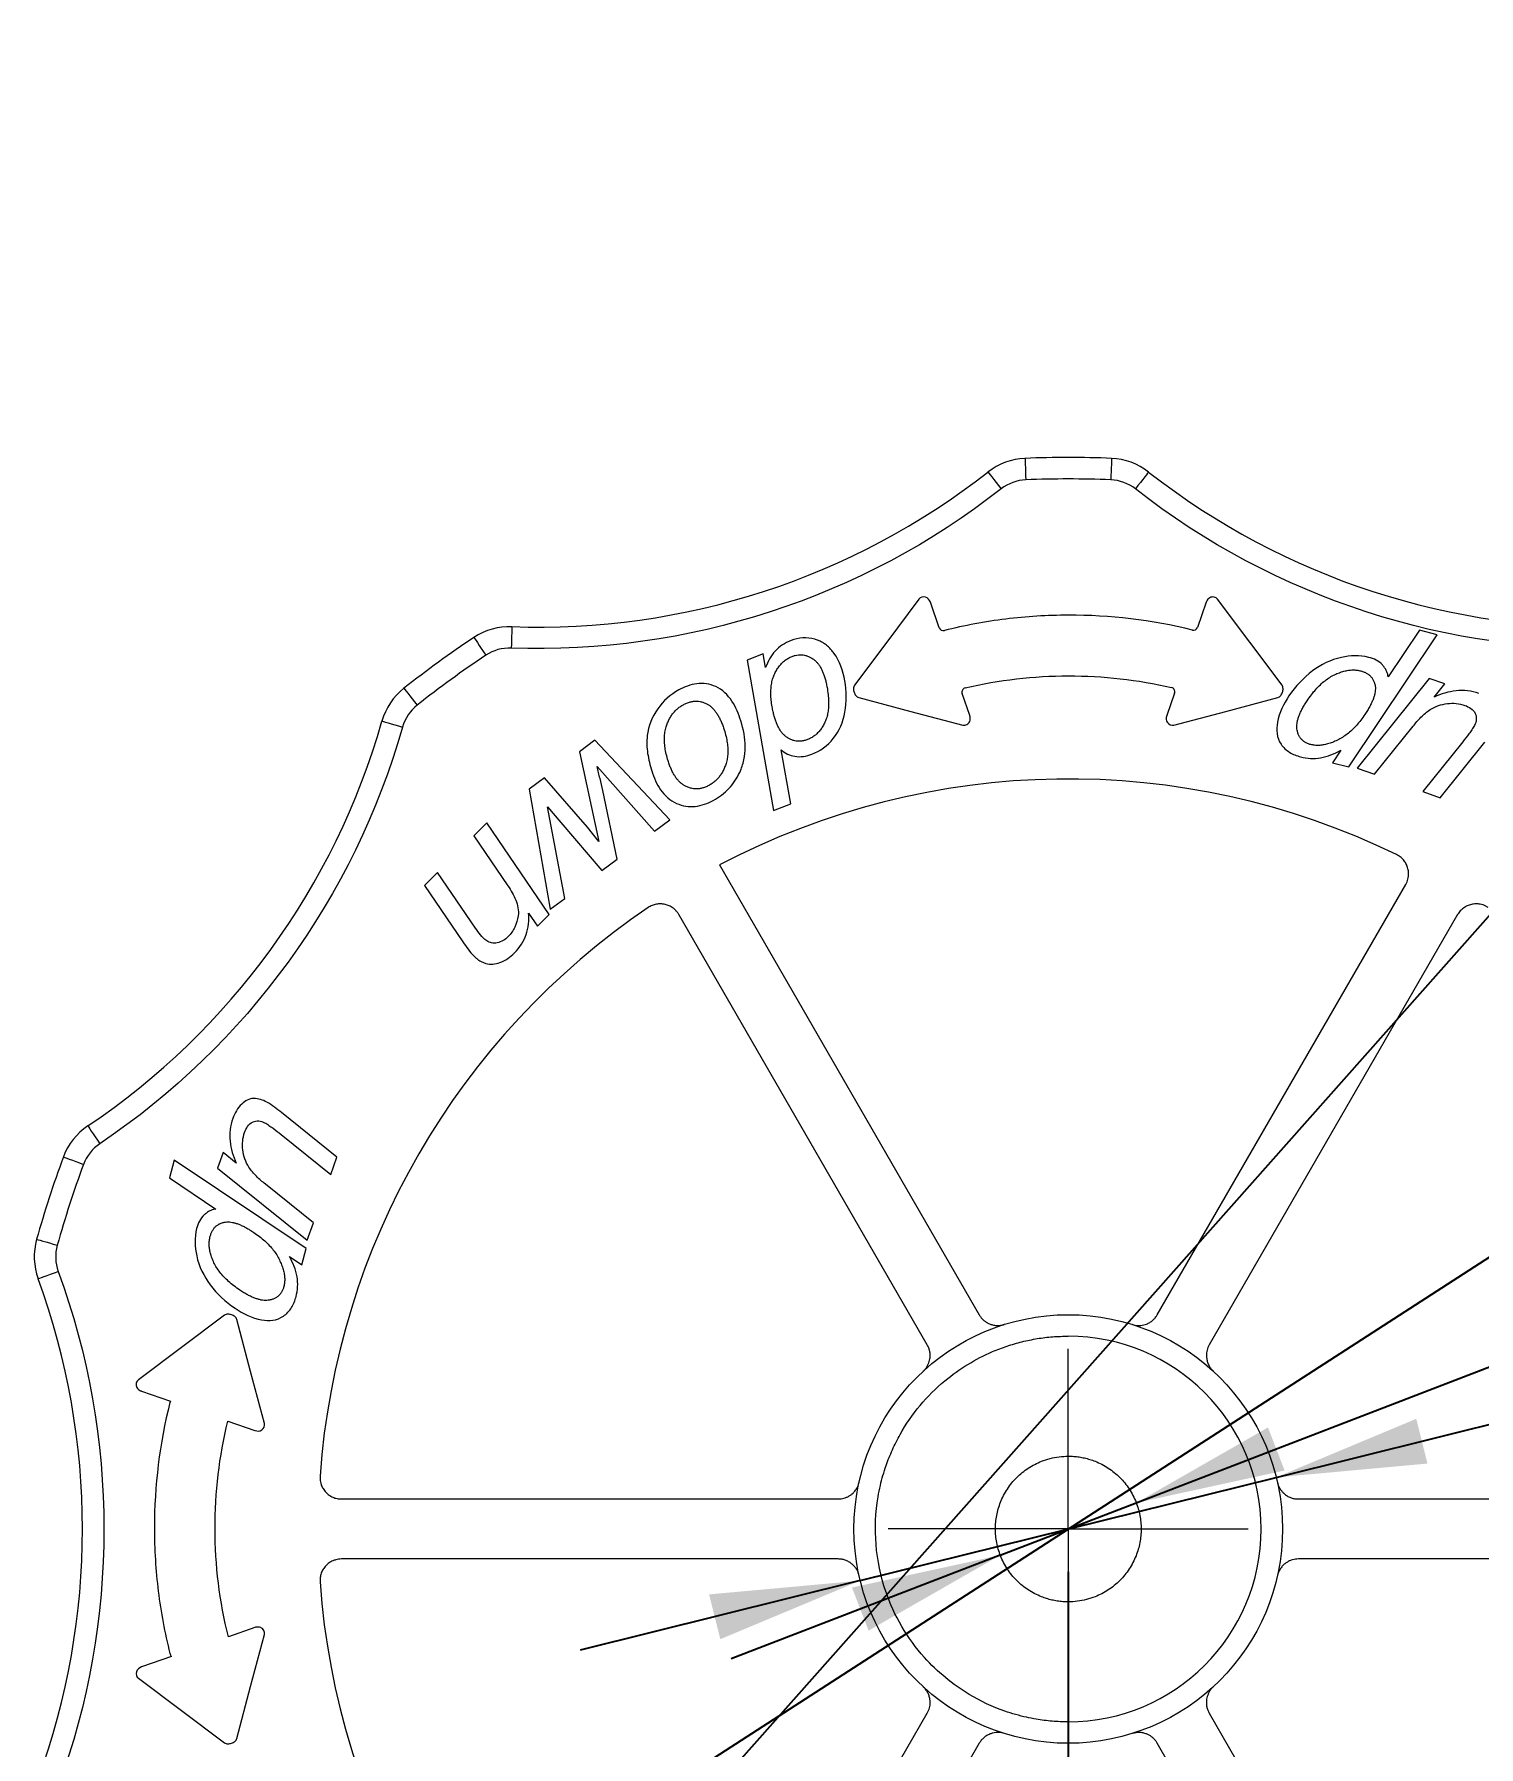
# Model space of a CAD drawing. Header units: millimetres. Extents: x 2 to 295, y 1 to 209.
# Drawn here: x 67.09 to 100.8, y 117.62 to 157.58 of the extents above; entities that cross this region are included whole.
import ezdxf

# ---------------------------------------------------------------- set-up
doc = ezdxf.new("R2010")
doc.units = ezdxf.units.MM
doc.linetypes.add('CENTER', pattern=[10.16, 6.35, -1.27, 1.27, -1.27])
doc.layers.add('DIM', color=5, linetype='Continuous')
doc.layers.add('中心线', color=1, linetype='CENTER', lineweight=15)
doc.styles.add('SLDTEXTSTYLE0', font='SIMSUN.TTC', dxfattribs={"width": 0.67})
doc.styles.add('SLDTEXTSTYLE14', font='SIMSUN.TTC')
doc.dimstyles.new('SLDDIMSTYLE0', dxfattribs={"dimtxt": 3.5, "dimasz": 3.5, "dimexe": 0, "dimexo": 0.0625, "dimgap": 0.875, "dimtad": 2, "dimrnd": 1e-09, "dimzin": 12, "dimdsep": 46, "dimtxsty": 'SLDTEXTSTYLE0', "dimsah": 1, "dimcen": 0.09, "dimadec": 0, "dimazin": 3, "dimtfac": 1, "dimtmove": 0, "dimatfit": 0, "dimfxl": 0, "dimfrac": 2, "dimtolj": 1, "dimtzin": 12, "dimarcsym": 0})
doc.dimstyles.new('SLDDIMSTYLE2', dxfattribs={"dimtxt": 3.5, "dimasz": 3.5, "dimexe": 0, "dimexo": 0.0625, "dimgap": 0.875, "dimtad": 2, "dimrnd": 1e-09, "dimzin": 12, "dimdsep": 46, "dimtxsty": 'SLDTEXTSTYLE0', "dimsah": 1, "dimcen": 0.09, "dimadec": 0, "dimazin": 3, "dimtfac": 1, "dimtofl": 0, "dimtmove": 0, "dimatfit": 3, "dimfxl": 0, "dimfrac": 2, "dimtolj": 1, "dimtzin": 12, "dimarcsym": 0})
doc.dimstyles.new('SLDDIMSTYLE3', dxfattribs={"dimtxt": 3.5, "dimasz": 3.5, "dimexe": 0, "dimexo": 0.0625, "dimgap": 0.875, "dimtad": 0, "dimtih": 1, "dimtoh": 1, "dimrnd": 1e-09, "dimzin": 12, "dimdsep": 46, "dimtxsty": 'SLDTEXTSTYLE0', "dimsah": 1, "dimcen": 0, "dimadec": 0, "dimazin": 3, "dimtfac": 1, "dimtmove": 0, "dimatfit": 3, "dimfxl": 0, "dimfrac": 2, "dimtolj": 1, "dimtzin": 12, "dimarcsym": 0})

# ---------------------------------------------------------------- blocks, each defined once
blk = doc.blocks.new('_D')
at = {"layer": 'DIM'}
for p, q in [((92.805, 123.31), (129.699, 137.513)), ((89.632, 122.089), (92.805, 123.31)), ((89.632, 122.089), (83.35, 119.671))]:
    blk.add_line(p, q, dxfattribs=at)
for points in [[(92.805, 123.31), (96.265, 124.065), (95.878, 125.07)], [(89.632, 122.089), (86.172, 121.334), (86.559, 120.329)]]:
    blk.add_solid(points, dxfattribs=at)
at = {"layer": 'DIM', "insert": (125.695, 140.336), "char_height": 3.5, "attachment_point": 1, "rotation": 21.0552, "style": 'SLDTEXTSTYLE14'}
blk.add_mtext('M4', dxfattribs=at)
blk = doc.blocks.new('_D_1')
at = {"layer": 'DIM'}
for p, q in [((105.918, 132.196), (124.641, 144.291)), ((76.519, 113.204), (105.918, 132.196)), ((76.519, 113.204), (70.865, 109.551))]:
    blk.add_line(p, q, dxfattribs=at)
for points in [[(105.918, 132.196), (109.15, 133.643), (108.565, 134.547)], [(76.519, 113.204), (73.287, 111.757), (73.871, 110.852)]]:
    blk.add_solid(points, dxfattribs=at)
at = {"layer": 'DIM', "char_height": 3.5, "attachment_point": 1, "rotation": 32.8634, "style": 'SLDTEXTSTYLE14'}
for s, insert in [('35', (120.144, 146.235)), ('%%c', (116.893, 144.135))]:
    blk.add_mtext(s, dxfattribs=dict(at, insert=insert))
blk = doc.blocks.new('_D_2')
at = {"layer": 'DIM'}
for p, q in [((106.2, 142.829), (115.174, 152.944)), ((107.061, 142.065), (105.452, 143.492)), ((73.018, 105.426), (106.2, 142.829)), ((73.879, 104.662), (72.27, 106.09)), ((73.018, 105.426), (68.551, 100.391))]:
    blk.add_line(p, q, dxfattribs=at)
for points in [[(106.2, 142.829), (108.926, 145.089), (108.12, 145.804)], [(73.018, 105.426), (70.292, 103.165), (71.098, 102.451)]]:
    blk.add_solid(points, dxfattribs=at)
at = {"layer": 'DIM', "char_height": 3.5, "attachment_point": 1, "rotation": 48.4215, "style": 'SLDTEXTSTYLE14'}
for s, insert in [('50', (110.321, 153.611)), ('%%c', (107.753, 150.716))]:
    blk.add_mtext(s, dxfattribs=dict(at, insert=insert))
blk = doc.blocks.new('_D_4')
at = {"layer": 'DIM'}
for p, q in [((91.218, 121.7), (91.218, 91.202)), ((131.218, 102.2), (131.218, 91.202)), ((131.218, 92.202), (91.218, 92.202))]:
    blk.add_line(p, q, dxfattribs=at)
for points in [[(91.218, 92.202), (94.718, 91.664), (94.718, 92.741)], [(131.218, 92.202), (127.718, 92.741), (127.718, 91.664)]]:
    blk.add_solid(points, dxfattribs=at)
at = {"layer": 'DIM', "insert": (111.626, 96.275), "char_height": 3.5, "attachment_point": 1, "style": 'SLDTEXTSTYLE14'}
blk.add_mtext('40', dxfattribs=at)
blk = doc.blocks.new('_D_5')
at = {"layer": 'DIM'}
for p, q in [((96.071, 123.905), (124.464, 130.956)), ((124.464, 130.956), (132.643, 130.956)), ((86.366, 121.495), (96.071, 123.905)), ((86.366, 121.495), (79.833, 119.872))]:
    blk.add_line(p, q, dxfattribs=at)
for points in [[(96.071, 123.905), (99.598, 124.226), (99.338, 125.271)], [(86.366, 121.495), (82.839, 121.174), (83.099, 120.128)]]:
    blk.add_solid(points, dxfattribs=at)
at = {"layer": 'DIM', "char_height": 3.5, "attachment_point": 1, "style": 'SLDTEXTSTYLE14'}
for s, insert in [('%%c', (126.051, 135.029)), ('10', (129.921, 135.029))]:
    blk.add_mtext(s, dxfattribs=dict(at, insert=insert))
blk = doc.blocks.new('SW_CENTERMARKSYMBOL_1')
at = {"layer": '中心线', "color": 0}
for p, q in [((0, 2.5), (0, 4.2)), ((0, 0), (0, 2.5)), ((-2.5, 0), (-4.2, 0)), ((0, 0), (-2.5, 0)), ((0, 0), (0, -2.5)), ((0, 0), (2.5, 0)), ((2.5, 0), (4.2, 0)), ((0, -2.5), (0, -4.2))]:
    blk.add_line(p, q, dxfattribs=at)

msp = doc.modelspace()

# ---------------------------------------------------------------- linework, layer by layer
at = {"color": 7, "linetype": 'Continuous', "lineweight": 15}
for p, q in [((87.735, 144.394), (86.983, 143.391)), ((88.208, 143.726), (88.001, 144.323)), ((94.436, 144.323), (94.232, 143.737)), ((95.454, 143.391), (94.702, 144.394)), ((97.761, 140.479), (99.825, 143.561)), ((99.41, 143.671), (98.683, 142.586)), ((99.825, 143.561), (99.41, 143.671)), ((84.099, 143.118), (83.727, 142.975)), ((84.156, 142.797), (84.099, 143.118)), ((86.983, 143.391), (86.231, 142.388)), ((96.205, 142.388), (95.454, 143.391)), ((83.727, 142.975), (84.344, 139.463)), ((99.638, 142.547), (97.961, 140.455)), ((100, 142.418), (99.638, 142.547)), ((99.753, 142.11), (100, 142.418)), ((86.332, 142.097), (87.544, 141.777)), ((88.921, 141.677), (88.741, 142.193)), ((93.699, 142.203), (93.516, 141.677)), ((94.893, 141.777), (96.104, 142.097)), ((87.544, 141.777), (88.756, 141.456)), ((93.681, 141.456), (94.893, 141.777)), ((80.172, 141.104), (79.813, 140.835)), ((81.919, 139.244), (80.172, 141.104)), ((98.365, 140.31), (99.264, 141.431)), ((100.421, 141.067), (99.491, 139.907)), ((99.896, 139.762), (100.935, 141.058)), ((79.813, 140.835), (80.268, 138.739)), ((84.743, 139.616), (84.522, 140.876)), ((97.576, 140.869), (97.382, 140.579)), ((80.229, 140.487), (81.564, 138.979)), ((97.382, 140.579), (97.761, 140.479)), ((97.961, 140.455), (98.365, 140.31)), ((79.001, 140.227), (78.644, 139.959)), ((78.644, 139.959), (79.134, 137.159)), ((79.998, 139.076), (79.001, 140.227)), ((80.692, 138.325), (80.356, 139.929)), ((99.491, 139.907), (99.896, 139.762)), ((79.469, 137.41), (79.065, 139.55)), ((79.065, 139.55), (79.382, 139.182)), ((84.344, 139.463), (84.743, 139.616)), ((77.652, 139.175), (77.35, 138.87)), ((79.106, 137.04), (77.652, 139.175)), ((79.382, 139.182), (80.338, 138.061)), ((80.268, 138.739), (79.998, 139.076)), ((81.564, 138.979), (81.919, 139.244)), ((77.35, 138.87), (78.144, 137.704)), ((80.338, 138.061), (80.692, 138.325)), ((76.504, 138.017), (76.202, 137.711)), ((77.389, 136.718), (76.504, 138.017)), ((83.082, 138.193), (89.141, 127.698)), ((76.202, 137.711), (77.096, 136.399)), ((93.296, 127.698), (99.091, 137.735)), ((78.627, 137.069), (78.834, 136.765)), ((79.134, 137.159), (79.469, 137.41)), ((78.834, 136.765), (79.106, 137.04)), ((87.928, 126.998), (82.133, 137.035)), ((100.303, 137.035), (94.508, 126.998)), ((74.156, 131.377), (72.86, 132.416)), ((72.851, 131.903), (74.011, 130.972)), ((71.5, 131.481), (71.371, 131.119)), ((71.808, 131.235), (71.5, 131.481)), ((70.357, 131.306), (70.247, 130.891)), ((73.439, 129.242), (70.357, 131.306)), ((71.371, 131.119), (73.463, 129.442)), ((74.011, 130.972), (74.156, 131.377)), ((70.247, 130.891), (71.332, 130.164)), ((73.608, 129.846), (72.487, 130.745)), ((73.463, 129.442), (73.608, 129.846)), ((73.339, 128.864), (73.439, 129.242)), ((73.049, 129.058), (73.339, 128.864)), ((71.53, 127.687), (70.527, 126.935)), ((72.141, 126.374), (71.821, 127.586)), ((70.527, 126.935), (69.524, 126.183)), ((72.462, 125.162), (72.141, 126.374)), ((69.595, 125.918), (70.27, 125.683)), ((71.611, 125.216), (72.241, 124.997)), ((74.261, 123.4), (85.851, 123.4)), ((96.586, 123.4), (108.176, 123.4)), ((85.851, 122), (74.261, 122)), ((108.176, 122), (96.586, 122)), ((72.241, 120.402), (71.622, 120.187)), ((72.141, 119.025), (72.462, 120.237)), ((70.293, 119.724), (69.595, 119.482)), ((69.524, 119.216), (70.527, 118.464)), ((71.821, 117.814), (72.141, 119.025)), ((70.527, 118.464), (71.53, 117.713)), ((82.133, 108.364), (87.928, 118.401)), ((94.508, 118.401), (100.303, 108.364)), ((89.141, 117.701), (83.346, 107.664)), ((99.091, 107.664), (93.296, 117.701))]:
    msp.add_line(p, q, dxfattribs=at)
at = {"color": 7, "linetype": 'Continuous', "lineweight": 15, "flags": 128}
for points in [[(90.208, 147.679), (90.209, 147.67), (90.21, 147.641), (90.212, 147.595), (90.214, 147.533), (90.217, 147.457), (90.221, 147.371), (90.224, 147.277), (90.228, 147.18)], [(92.229, 147.679), (92.228, 147.67), (92.227, 147.641), (92.225, 147.595), (92.223, 147.533), (92.22, 147.457), (92.216, 147.371), (92.212, 147.277), (92.208, 147.18)], [(89.344, 147.361), (89.35, 147.354), (89.367, 147.331), (89.396, 147.295), (89.434, 147.246), (89.481, 147.186), (89.534, 147.118), (89.592, 147.044), (89.652, 146.968)], [(93.093, 147.361), (93.087, 147.354), (93.07, 147.331), (93.041, 147.295), (93.003, 147.246), (92.956, 147.186), (92.903, 147.118), (92.845, 147.044), (92.785, 146.968)], [(77.353, 143.502), (77.358, 143.494), (77.374, 143.471), (77.4, 143.432), (77.434, 143.38), (77.476, 143.317), (77.524, 143.246), (77.576, 143.167), (77.63, 143.086)], [(78.239, 143.753), (78.239, 143.744), (78.238, 143.715), (78.236, 143.669), (78.234, 143.607), (78.231, 143.531), (78.228, 143.445), (78.225, 143.351), (78.221, 143.254)], [(75.719, 142.315), (75.724, 142.307), (75.742, 142.285), (75.771, 142.249), (75.809, 142.2), (75.856, 142.14), (75.91, 142.073), (75.968, 141.999), (76.029, 141.923)], [(75.206, 141.549), (75.215, 141.547), (75.243, 141.539), (75.287, 141.526), (75.347, 141.509), (75.42, 141.488), (75.503, 141.465), (75.593, 141.439), (75.687, 141.412)], [(68.343, 132.104), (68.349, 132.096), (68.364, 132.072), (68.39, 132.034), (68.425, 131.982), (68.467, 131.919), (68.515, 131.847), (68.568, 131.77), (68.622, 131.689)], [(67.774, 131.38), (67.783, 131.376), (67.809, 131.366), (67.853, 131.35), (67.911, 131.329), (67.982, 131.302), (68.063, 131.272), (68.151, 131.24), (68.242, 131.206)], [(67.149, 129.458), (67.158, 129.456), (67.186, 129.448), (67.23, 129.435), (67.29, 129.419), (67.363, 129.398), (67.446, 129.375), (67.537, 129.349), (67.631, 129.323)], [(67.185, 128.537), (67.194, 128.541), (67.22, 128.551), (67.264, 128.566), (67.322, 128.588), (67.393, 128.614), (67.474, 128.643), (67.563, 128.676), (67.654, 128.709)]]:
    msp.add_lwpolyline(points, dxfattribs=at)
at = {"color": 7, "linetype": 'Continuous', "lineweight": 15}
msp.add_circle((91.218, 122.7), 5, dxfattribs=at)
for centre, radius, start, end in [((90.269, 146.181), 1.5, 92.3157, 128.0842), ((91.218, 122.7), 25, 87.6843, 92.3157), ((92.168, 146.181), 1.5, 51.9158, 87.6843), ((78.858, 160.742), 17, 267.9158, 308.0842), ((103.579, 160.742), 17, 231.9158, 272.0842), ((91.218, 122.7), 25, 123.6843, 128.3157), ((78.185, 142.254), 1.5, 87.9158, 123.6843), ((88.303, 143.759), 0.1, 199.1713, 284.2703), ((94.138, 143.77), 0.1, 255.9634, 340.8287), ((76.649, 141.138), 1.5, 128.3157, 164.0842), ((88.836, 142.225), 0.1, 103.4685, 199.1712), ((93.604, 142.236), 0.1, 340.8289, 76.7862), ((58.858, 146.211), 17, 303.9158, 344.0842), ((91.218, 122.7), 17.5, 64.0478, 117.7076), ((91.218, 122.7), 17.5, 124.0478, 175.9522), ((69.18, 130.859), 1.5, 123.9158, 159.6843), ((91.218, 122.7), 25, 159.6843, 164.3157), ((68.593, 129.053), 1.5, 164.3157, 200.0842), ((51.218, 122.7), 17, 339.9158, 20.0842), ((91.218, 122.7), 17.5, 184.0478, 235.9522)]:
    msp.add_arc(centre, radius, start, end, dxfattribs=at)
for points in [[(90.228, 147.18), (90.019, 147.171), (89.817, 147.097), (89.652, 146.968)], [(92.208, 147.18), (91.548, 147.206), (90.889, 147.206), (90.228, 147.18)], [(92.785, 146.968), (92.62, 147.097), (92.418, 147.171), (92.208, 147.18)], [(89.652, 146.968), (86.4, 144.419), (82.35, 143.103), (78.221, 143.254)], [(104.215, 143.254), (100.086, 143.103), (96.037, 144.419), (92.785, 146.968)], [(77.63, 143.086), (77.08, 142.72), (76.547, 142.333), (76.029, 141.923)], [(78.221, 143.254), (78.012, 143.261), (77.805, 143.203), (77.63, 143.086)], [(86.003, 142.492), (85.963, 142.721), (85.889, 142.947), (85.752, 143.135)], [(98.227, 143.037), (98.02, 143.092), (97.8, 143.08), (97.59, 143.035)], [(96.917, 142.72), (96.702, 142.559), (96.517, 142.362), (96.368, 142.139)], [(97.59, 143.035), (97.346, 142.982), (97.117, 142.87), (96.917, 142.72)], [(98.548, 142.859), (98.463, 142.951), (98.348, 143.006), (98.227, 143.037)], [(82.13, 142.277), (81.934, 142.171), (81.768, 142.017), (81.64, 141.835)], [(86.008, 141.757), (86.052, 142), (86.046, 142.25), (86.003, 142.492)], [(76.029, 141.923), (75.864, 141.792), (75.744, 141.614), (75.687, 141.412)], [(96.368, 142.139), (96.242, 141.951), (96.141, 141.744), (96.099, 141.521)], [(99.66, 141.817), (99.781, 141.895), (99.92, 141.942), (100.063, 141.958)], [(100.063, 141.958), (100.2, 141.974), (100.34, 141.964), (100.469, 141.917)], [(81.64, 141.835), (81.509, 141.65), (81.425, 141.434), (81.396, 141.21)], [(85.736, 141.144), (85.879, 141.32), (85.967, 141.535), (86.008, 141.757)], [(75.687, 141.412), (74.554, 137.439), (72.051, 133.994), (68.622, 131.689)], [(85.237, 140.777), (85.432, 140.852), (85.604, 140.981), (85.736, 141.144)], [(84.522, 140.876), (84.612, 140.8), (84.722, 140.75), (84.838, 140.729)], [(84.838, 140.729), (84.972, 140.705), (85.11, 140.728), (85.237, 140.777)], [(96.638, 140.717), (96.79, 140.677), (96.949, 140.666), (97.104, 140.694)], [(97.104, 140.694), (97.27, 140.724), (97.428, 140.787), (97.576, 140.869)], [(78.149, 136.522), (78.079, 136.451), (77.993, 136.395), (77.894, 136.376)], [(77.629, 135.893), (77.736, 135.859), (77.851, 135.877), (77.955, 135.916)], [(77.955, 135.916), (78.085, 135.964), (78.201, 136.045), (78.299, 136.144)], [(72.521, 132.659), (72.425, 132.709), (72.321, 132.747), (72.212, 132.745)], [(71.937, 132.615), (71.838, 132.524), (71.77, 132.403), (71.725, 132.276)], [(71.96, 131.544), (71.945, 131.681), (71.954, 131.821), (72.001, 131.951)], [(68.622, 131.689), (68.448, 131.572), (68.315, 131.403), (68.242, 131.206)], [(72.101, 131.141), (72.023, 131.262), (71.976, 131.401), (71.96, 131.544)], [(68.242, 131.206), (68.013, 130.586), (67.809, 129.96), (67.631, 129.323)], [(71.059, 130.029), (70.967, 129.944), (70.912, 129.829), (70.881, 129.709)], [(70.881, 129.709), (70.826, 129.501), (70.838, 129.282), (70.883, 129.072)], [(67.631, 129.323), (67.574, 129.121), (67.582, 128.906), (67.654, 128.709)], [(70.883, 129.072), (70.936, 128.827), (71.049, 128.599), (71.198, 128.398)], [(67.654, 128.709), (69.073, 124.829), (69.073, 120.571), (67.654, 116.69)], [(73.224, 128.585), (73.194, 128.751), (73.131, 128.91), (73.049, 129.058)], [(71.198, 128.398), (71.359, 128.184), (71.556, 127.998), (71.779, 127.849)], [(73.201, 128.119), (73.241, 128.271), (73.252, 128.43), (73.224, 128.585)], [(71.779, 127.849), (71.967, 127.723), (72.174, 127.622), (72.397, 127.581)]]:
    msp.add_open_spline(points, degree=3, dxfattribs=at)
for points, knots in [([(88.001, 144.323), (87.982, 144.377), (87.942, 144.425), (87.833, 144.458), (87.769, 144.439), (87.735, 144.394)], [0, 0, 0, 0, 0.5, 0.5, 1, 1, 1, 1]), ([(94.702, 144.394), (94.693, 144.406), (94.68, 144.417), (94.667, 144.425), (94.652, 144.434), (94.636, 144.44), (94.619, 144.443), (94.602, 144.447), (94.585, 144.448), (94.568, 144.445), (94.551, 144.443), (94.535, 144.437), (94.52, 144.429), (94.504, 144.419), (94.489, 144.407), (94.477, 144.393), (94.464, 144.378), (94.453, 144.362), (94.445, 144.344), (94.442, 144.338), (94.439, 144.331), (94.436, 144.323)], [0, 0, 0, 0, 0.000046881, 0.000046881, 0.000046881, 0.0000980689, 0.0000980689, 0.0000980689, 0.0001497421, 0.0001497421, 0.0001497421, 0.0001996936, 0.0001996936, 0.0001996936, 0.0002562627, 0.0002562627, 0.0002562627, 0.0003139474, 0.0003139474, 0.0003139474, 0.000336493, 0.000336493, 0.000336493, 0.000336493]), ([(94.114, 143.673), (93.166, 143.91), (92.192, 144.023), (90.728, 144.02), (90.242, 143.99), (89.279, 143.871), (88.801, 143.782), (88.327, 143.662)], [0, 0, 0, 0, 0.5, 0.5, 0.75, 0.75, 1, 1, 1, 1]), ([(85.302, 143.461), (85.212, 143.487), (85.117, 143.497), (84.931, 143.484), (84.839, 143.463), (84.751, 143.429)], [0, 0, 0, 0, 0.5, 0.5, 1, 1, 1, 1]), ([(85.752, 143.135), (85.732, 143.162), (85.691, 143.214), (85.623, 143.284), (85.55, 143.344), (85.472, 143.393), (85.39, 143.434), (85.332, 143.452), (85.302, 143.461)], [0, 0, 0, 0, 0.178941, 0.350272, 0.515888, 0.677881, 0.838488, 1, 1, 1, 1]), ([(84.751, 143.429), (84.61, 143.375), (84.481, 143.292), (84.278, 143.073), (84.205, 142.939), (84.156, 142.797)], [0, 0, 0, 0, 0.5, 0.5, 1, 1, 1, 1]), ([(84.37, 142.659), (84.387, 142.691), (84.418, 142.753), (84.477, 142.837), (84.541, 142.91), (84.613, 142.972), (84.691, 143.023), (84.747, 143.048), (84.776, 143.06)], [0, 0, 0, 0, 0.184001, 0.35766, 0.523299, 0.683586, 0.841462, 1, 1, 1, 1]), ([(84.776, 143.06), (84.8, 143.068), (84.848, 143.085), (84.923, 143.097), (84.995, 143.099), (85.067, 143.089), (85.138, 143.068), (85.207, 143.037), (85.25, 143.008), (85.272, 142.993)], [0, 0, 0, 0, 0.149103, 0.291074, 0.428795, 0.565412, 0.70415, 0.848091, 1, 1, 1, 1]), ([(84.309, 141.882), (84.301, 141.933), (84.286, 142.031), (84.277, 142.176), (84.28, 142.311), (84.297, 142.436), (84.325, 142.553), (84.355, 142.624), (84.37, 142.659)], [0, 0, 0, 0, 0.1958476, 0.3780093, 0.5477597, 0.7066721, 0.8566612, 1, 1, 1, 1]), ([(85.272, 142.993), (85.289, 142.98), (85.324, 142.953), (85.37, 142.902), (85.413, 142.845), (85.452, 142.779), (85.487, 142.706), (85.519, 142.624), (85.547, 142.535), (85.572, 142.438), (85.584, 142.37), (85.591, 142.334)], [0, 0, 0, 0, 0.086372, 0.176531, 0.271775, 0.373211, 0.481754, 0.598153, 0.723014, 0.85683, 1, 1, 1, 1]), ([(97.432, 142.633), (97.469, 142.649), (97.54, 142.681), (97.648, 142.715), (97.753, 142.737), (97.854, 142.745), (97.953, 142.741), (98.016, 142.727), (98.047, 142.72)], [0, 0, 0, 0, 0.189746, 0.367499, 0.535076, 0.694638, 0.848688, 1, 1, 1, 1]), ([(98.047, 142.72), (98.072, 142.712), (98.12, 142.698), (98.186, 142.665), (98.243, 142.626), (98.29, 142.578), (98.329, 142.523), (98.358, 142.461), (98.369, 142.415), (98.375, 142.392)], [0, 0, 0, 0, 0.15854, 0.305818, 0.44503, 0.57995, 0.714709, 0.853456, 1, 1, 1, 1]), ([(98.683, 142.586), (98.68, 142.606), (98.672, 142.645), (98.652, 142.703), (98.625, 142.757), (98.59, 142.81), (98.562, 142.842), (98.548, 142.859)], [0, 0, 0, 0, 0.1949273, 0.3893144, 0.5863107, 0.7889441, 1, 1, 1, 1]), ([(82.993, 142.355), (82.854, 142.417), (82.702, 142.439), (82.404, 142.402), (82.262, 142.348), (82.13, 142.277)], [0, 0, 0, 0, 0.5, 0.5, 1, 1, 1, 1]), ([(83.579, 141.554), (83.528, 141.717), (83.464, 141.874), (83.277, 142.159), (83.15, 142.285), (82.993, 142.355)], [0, 0, 0, 0, 0.5, 0.5, 1, 1, 1, 1]), ([(85.591, 142.334), (85.6, 142.28), (85.616, 142.176), (85.627, 142.023), (85.626, 141.882), (85.611, 141.753), (85.586, 141.634), (85.556, 141.561), (85.542, 141.526)], [0, 0, 0, 0, 0.200672, 0.385926, 0.556876, 0.71494, 0.861907, 1, 1, 1, 1]), ([(86.231, 142.388), (86.214, 142.364), (86.208, 142.335), (86.207, 142.277), (86.212, 142.249), (86.231, 142.194), (86.244, 142.169), (86.281, 142.124), (86.304, 142.105), (86.332, 142.097)], [0, 0, 0, 0, 0.25, 0.25, 0.5, 0.5, 0.75, 0.75, 1, 1, 1, 1]), ([(88.813, 142.323), (89.602, 142.512), (90.411, 142.604), (92.033, 142.607), (92.837, 142.518), (93.627, 142.333)], [0, 0, 0, 0, 0.5, 0.5, 1, 1, 1, 1]), ([(96.104, 142.097), (96.133, 142.105), (96.156, 142.124), (96.192, 142.169), (96.206, 142.194), (96.224, 142.249), (96.23, 142.277), (96.229, 142.335), (96.223, 142.364), (96.205, 142.388)], [0, 0, 0, 0, 0.25, 0.25, 0.5, 0.5, 0.75, 0.75, 1, 1, 1, 1]), ([(96.791, 142.025), (96.824, 142.072), (96.888, 142.164), (96.991, 142.289), (97.097, 142.399), (97.205, 142.493), (97.316, 142.572), (97.394, 142.613), (97.432, 142.633)], [0, 0, 0, 0, 0.193511, 0.374759, 0.544723, 0.704591, 0.855789, 1, 1, 1, 1]), ([(98.375, 142.392), (98.378, 142.372), (98.385, 142.332), (98.383, 142.268), (98.374, 142.2), (98.356, 142.128), (98.329, 142.052), (98.294, 141.971), (98.25, 141.886), (98.199, 141.796), (98.16, 141.736), (98.139, 141.705)], [0, 0, 0, 0, 0.07969, 0.164625, 0.256316, 0.355966, 0.464513, 0.582686, 0.711047, 0.850036, 1, 1, 1, 1]), ([(100.795, 142.193), (100.626, 142.254), (100.444, 142.274), (100.091, 142.238), (99.917, 142.184), (99.753, 142.11)], [0, 0, 0, 0, 0.5, 0.5, 1, 1, 1, 1]), ([(81.844, 141.443), (81.856, 141.474), (81.878, 141.536), (81.921, 141.621), (81.97, 141.699), (82.027, 141.77), (82.09, 141.833), (82.16, 141.888), (82.212, 141.918), (82.238, 141.933)], [0, 0, 0, 0, 0.154735, 0.30284, 0.44578, 0.585185, 0.722809, 0.860473, 1, 1, 1, 1]), ([(82.238, 141.933), (82.264, 141.947), (82.316, 141.973), (82.397, 141.999), (82.477, 142.015), (82.555, 142.018), (82.633, 142.009), (82.709, 141.988), (82.757, 141.966), (82.782, 141.954)], [0, 0, 0, 0, 0.157767, 0.306, 0.447139, 0.584003, 0.719679, 0.857333, 1, 1, 1, 1]), ([(82.782, 141.954), (82.801, 141.943), (82.84, 141.921), (82.894, 141.877), (82.945, 141.826), (82.993, 141.766), (83.039, 141.698), (83.081, 141.622), (83.121, 141.537), (83.158, 141.444), (83.18, 141.378), (83.191, 141.344)], [0, 0, 0, 0, 0.0875817, 0.1785546, 0.2742526, 0.3758238, 0.4842296, 0.600262, 0.7245669, 0.8576702, 1, 1, 1, 1]), ([(84.632, 141.187), (84.615, 141.201), (84.58, 141.229), (84.534, 141.281), (84.491, 141.342), (84.452, 141.411), (84.417, 141.488), (84.384, 141.574), (84.356, 141.669), (84.33, 141.772), (84.316, 141.844), (84.309, 141.882)], [0, 0, 0, 0, 0.083469, 0.171553, 0.265535, 0.366468, 0.475208, 0.592438, 0.718703, 0.85444, 1, 1, 1, 1]), ([(96.559, 141.336), (96.555, 141.356), (96.549, 141.398), (96.551, 141.463), (96.56, 141.532), (96.578, 141.605), (96.605, 141.681), (96.639, 141.762), (96.682, 141.846), (96.732, 141.935), (96.771, 141.994), (96.791, 142.025)], [0, 0, 0, 0, 0.082249, 0.169216, 0.26231, 0.362684, 0.471258, 0.588759, 0.715762, 0.852721, 1, 1, 1, 1]), ([(100.469, 141.917), (100.519, 141.899), (100.566, 141.877), (100.652, 141.817), (100.69, 141.777), (100.713, 141.729)], [0, 0, 0, 0, 0.5, 0.5, 1, 1, 1, 1]), ([(83.552, 140.354), (83.596, 140.447), (83.628, 140.544), (83.671, 140.745), (83.681, 140.848), (83.68, 141.153), (83.641, 141.357), (83.579, 141.554)], [0, 0, 0, 0, 0.25, 0.25, 0.5, 0.5, 1, 1, 1, 1]), ([(85.542, 141.526), (85.526, 141.494), (85.495, 141.431), (85.438, 141.346), (85.373, 141.271), (85.301, 141.209), (85.222, 141.156), (85.165, 141.132), (85.136, 141.119)], [0, 0, 0, 0, 0.183217, 0.356223, 0.521474, 0.681785, 0.840232, 1, 1, 1, 1]), ([(88.756, 141.456), (88.771, 141.452), (88.787, 141.452), (88.803, 141.454), (88.82, 141.456), (88.836, 141.461), (88.852, 141.469), (88.867, 141.477), (88.882, 141.487), (88.893, 141.499), (88.905, 141.512), (88.914, 141.526), (88.92, 141.542), (88.927, 141.559), (88.931, 141.578), (88.932, 141.597), (88.933, 141.616), (88.931, 141.636), (88.927, 141.655), (88.925, 141.662), (88.923, 141.669), (88.921, 141.677)], [0, 0, 0, 0, 0.0000468803, 0.0000468803, 0.0000468803, 0.000098067, 0.000098067, 0.000098067, 0.0001497389, 0.0001497389, 0.0001497389, 0.000199691, 0.000199691, 0.000199691, 0.0002562597, 0.0002562597, 0.0002562597, 0.0003139438, 0.0003139438, 0.0003139438, 0.0003364889, 0.0003364889, 0.0003364889, 0.0003364889]), ([(93.516, 141.677), (93.497, 141.623), (93.499, 141.561), (93.564, 141.468), (93.626, 141.442), (93.681, 141.456)], [0, 0, 0, 0, 0.5, 0.5, 1, 1, 1, 1]), ([(96.099, 141.521), (96.083, 141.434), (96.077, 141.344), (96.102, 141.17), (96.134, 141.085), (96.184, 141.011)], [0, 0, 0, 0, 0.5, 0.5, 1, 1, 1, 1]), ([(98.139, 141.705), (98.107, 141.659), (98.045, 141.57), (97.943, 141.448), (97.838, 141.34), (97.729, 141.247), (97.617, 141.167), (97.537, 141.125), (97.498, 141.104)], [0, 0, 0, 0, 0.188283, 0.366373, 0.535297, 0.696255, 0.850632, 1, 1, 1, 1]), ([(99.264, 141.431), (99.322, 141.503), (99.382, 141.573), (99.513, 141.705), (99.582, 141.766), (99.66, 141.817)], [0, 0, 0, 0, 0.5, 0.5, 1, 1, 1, 1]), ([(100.698, 141.45), (100.68, 141.414), (100.658, 141.382), (100.614, 141.317), (100.59, 141.285), (100.519, 141.19), (100.471, 141.128), (100.421, 141.067)], [0, 0, 0, 0, 0.25, 0.25, 0.5, 0.5, 1, 1, 1, 1]), ([(100.713, 141.729), (100.734, 141.685), (100.742, 141.636), (100.734, 141.54), (100.719, 141.494), (100.698, 141.45)], [0, 0, 0, 0, 0.5, 0.5, 1, 1, 1, 1]), ([(81.396, 141.21), (81.378, 141.072), (81.385, 140.932), (81.425, 140.658), (81.459, 140.522), (81.5, 140.39)], [0, 0, 0, 0, 0.5, 0.5, 1, 1, 1, 1]), ([(81.882, 140.621), (81.867, 140.673), (81.838, 140.774), (81.809, 140.924), (81.795, 141.065), (81.796, 141.199), (81.81, 141.325), (81.833, 141.404), (81.844, 141.443)], [0, 0, 0, 0, 0.195101, 0.37675, 0.546269, 0.705283, 0.855755, 1, 1, 1, 1]), ([(83.191, 141.344), (83.206, 141.293), (83.235, 141.194), (83.262, 141.047), (83.276, 140.908), (83.275, 140.776), (83.26, 140.651), (83.237, 140.573), (83.226, 140.535)], [0, 0, 0, 0, 0.1941171, 0.3751368, 0.544414, 0.7036036, 0.8546925, 1, 1, 1, 1]), ([(85.136, 141.119), (85.11, 141.11), (85.061, 141.093), (84.984, 141.08), (84.909, 141.078), (84.836, 141.088), (84.765, 141.109), (84.696, 141.142), (84.653, 141.172), (84.632, 141.187)], [0, 0, 0, 0, 0.152252, 0.296209, 0.434748, 0.571086, 0.708596, 0.850569, 1, 1, 1, 1]), ([(96.875, 141.002), (96.851, 141.009), (96.804, 141.023), (96.741, 141.056), (96.686, 141.096), (96.64, 141.144), (96.603, 141.201), (96.575, 141.265), (96.564, 141.312), (96.559, 141.336)], [0, 0, 0, 0, 0.15427, 0.298318, 0.435656, 0.570321, 0.706591, 0.848597, 1, 1, 1, 1]), ([(97.498, 141.104), (97.459, 141.087), (97.385, 141.053), (97.273, 141.015), (97.167, 140.991), (97.065, 140.98), (96.967, 140.982), (96.905, 140.996), (96.875, 141.002)], [0, 0, 0, 0, 0.196885, 0.379021, 0.548082, 0.706156, 0.855796, 1, 1, 1, 1]), ([(96.184, 141.011), (96.236, 140.934), (96.305, 140.871), (96.461, 140.774), (96.548, 140.74), (96.638, 140.717)], [0, 0, 0, 0, 0.5, 0.5, 1, 1, 1, 1]), ([(80.356, 139.929), (80.335, 140.022), (80.314, 140.115), (80.293, 140.208), (80.282, 140.255), (80.272, 140.301), (80.261, 140.348), (80.251, 140.394), (80.242, 140.441), (80.229, 140.487)], [0, 0, 0, 0, 0.0002861973, 0.0002861973, 0.0002861973, 0.0004292951, 0.0004292951, 0.0004292951, 0.0005724001, 0.0005724001, 0.0005724001, 0.0005724001]), ([(81.5, 140.39), (81.55, 140.232), (81.614, 140.082), (81.802, 139.812), (81.928, 139.697), (82.081, 139.629)], [0, 0, 0, 0, 0.5, 0.5, 1, 1, 1, 1]), ([(82.288, 140.031), (82.269, 140.042), (82.23, 140.064), (82.176, 140.106), (82.124, 140.156), (82.076, 140.214), (82.031, 140.28), (81.989, 140.354), (81.95, 140.436), (81.914, 140.525), (81.893, 140.588), (81.882, 140.621)], [0, 0, 0, 0, 0.090309, 0.183326, 0.280348, 0.382524, 0.490837, 0.606113, 0.729038, 0.860178, 1, 1, 1, 1]), ([(83.226, 140.535), (83.214, 140.504), (83.192, 140.443), (83.149, 140.358), (83.099, 140.28), (83.042, 140.21), (82.978, 140.147), (82.907, 140.092), (82.855, 140.062), (82.829, 140.046)], [0, 0, 0, 0, 0.153228, 0.300318, 0.442759, 0.582187, 0.720345, 0.859026, 1, 1, 1, 1]), ([(82.937, 139.7), (83.071, 139.773), (83.195, 139.867), (83.402, 140.087), (83.487, 140.215), (83.552, 140.354)], [0, 0, 0, 0, 0.5, 0.5, 1, 1, 1, 1]), ([(82.829, 140.046), (82.803, 140.033), (82.752, 140.008), (82.673, 139.982), (82.594, 139.968), (82.516, 139.966), (82.439, 139.976), (82.362, 139.997), (82.313, 140.019), (82.288, 140.031)], [0, 0, 0, 0, 0.154528, 0.300536, 0.440561, 0.577472, 0.714335, 0.854219, 1, 1, 1, 1]), ([(82.081, 139.629), (82.149, 139.599), (82.22, 139.577), (82.367, 139.554), (82.442, 139.553), (82.663, 139.577), (82.805, 139.629), (82.937, 139.7)], [0, 0, 0, 0, 0.25, 0.25, 0.5, 0.5, 1, 1, 1, 1]), ([(99.091, 137.735), (99.102, 137.755), (99.123, 137.796), (99.144, 137.861), (99.158, 137.939), (99.16, 138.031), (99.14, 138.132), (99.1, 138.228), (99.041, 138.312), (98.967, 138.385), (98.907, 138.418), (98.877, 138.435)], [0, 0, 0, 0, 0.082983, 0.165849, 0.250148, 0.373679, 0.500089, 0.623617, 0.750027, 0.874287, 1, 1, 1, 1]), ([(78.144, 137.704), (78.215, 137.6), (78.279, 137.49), (78.372, 137.258), (78.401, 137.132), (78.383, 137.006)], [0, 0, 0, 0, 0.5, 0.5, 1, 1, 1, 1]), ([(78.299, 136.144), (78.419, 136.265), (78.513, 136.41), (78.596, 136.648), (78.615, 136.732), (78.633, 136.9), (78.634, 136.984), (78.627, 137.069)], [0, 0, 0, 0, 0.5, 0.5, 0.75, 0.75, 1, 1, 1, 1]), ([(82.133, 137.035), (82.121, 137.055), (82.097, 137.093), (82.051, 137.144), (81.991, 137.196), (81.911, 137.243), (81.814, 137.276), (81.711, 137.289), (81.609, 137.28), (81.509, 137.253), (81.45, 137.217), (81.42, 137.2)], [0, 0, 0, 0, 0.0829829, 0.1658491, 0.2501484, 0.3736789, 0.5000892, 0.6236171, 0.7500275, 0.8742865, 1, 1, 1, 1]), ([(101.016, 137.2), (100.997, 137.212), (100.958, 137.236), (100.895, 137.261), (100.818, 137.281), (100.726, 137.289), (100.624, 137.276), (100.526, 137.243), (100.438, 137.19), (100.36, 137.122), (100.322, 137.064), (100.303, 137.035)], [0, 0, 0, 0, 0.082983, 0.165849, 0.250148, 0.373679, 0.500089, 0.623617, 0.750027, 0.874287, 1, 1, 1, 1]), ([(77.649, 136.424), (77.593, 136.461), (77.549, 136.509), (77.465, 136.611), (77.426, 136.664), (77.389, 136.718)], [0, 0, 0, 0, 0.5, 0.5, 1, 1, 1, 1]), ([(78.383, 137.006), (78.37, 136.916), (78.345, 136.826), (78.267, 136.663), (78.214, 136.587), (78.149, 136.522)], [0, 0, 0, 0, 0.5, 0.5, 1, 1, 1, 1]), ([(77.096, 136.399), (77.136, 136.341), (77.176, 136.283), (77.26, 136.171), (77.303, 136.115), (77.354, 136.066)], [0, 0, 0, 0, 0.5, 0.5, 1, 1, 1, 1]), ([(77.894, 136.376), (77.872, 136.373), (77.829, 136.367), (77.765, 136.374), (77.703, 136.392), (77.667, 136.413), (77.649, 136.424)], [0, 0, 0, 0, 0.260139, 0.507043, 0.75032, 1, 1, 1, 1]), ([(77.354, 136.066), (77.375, 136.046), (77.416, 136.007), (77.485, 135.959), (77.555, 135.92), (77.605, 135.902), (77.629, 135.893)], [0, 0, 0, 0, 0.265786, 0.518807, 0.762326, 1, 1, 1, 1]), ([(72.212, 132.745), (72.16, 132.744), (72.109, 132.729), (72.017, 132.682), (71.976, 132.65), (71.937, 132.615)], [0, 0, 0, 0, 0.5, 0.5, 1, 1, 1, 1]), ([(72.86, 132.416), (72.806, 132.46), (72.751, 132.503), (72.639, 132.586), (72.583, 132.626), (72.521, 132.659)], [0, 0, 0, 0, 0.5, 0.5, 1, 1, 1, 1]), ([(71.725, 132.276), (71.664, 132.107), (71.644, 131.925), (71.68, 131.572), (71.734, 131.398), (71.808, 131.235)], [0, 0, 0, 0, 0.5, 0.5, 1, 1, 1, 1]), ([(72.001, 131.951), (72.019, 132), (72.041, 132.048), (72.101, 132.133), (72.141, 132.171), (72.189, 132.194)], [0, 0, 0, 0, 0.5, 0.5, 1, 1, 1, 1]), ([(72.189, 132.194), (72.233, 132.215), (72.282, 132.224), (72.378, 132.216), (72.424, 132.2), (72.468, 132.179)], [0, 0, 0, 0, 0.5, 0.5, 1, 1, 1, 1]), ([(72.468, 132.179), (72.504, 132.162), (72.536, 132.14), (72.601, 132.095), (72.633, 132.072), (72.728, 132.001), (72.79, 131.952), (72.851, 131.903)], [0, 0, 0, 0, 0.25, 0.25, 0.5, 0.5, 1, 1, 1, 1]), ([(72.487, 130.745), (72.415, 130.803), (72.345, 130.864), (72.213, 130.994), (72.152, 131.063), (72.101, 131.141)], [0, 0, 0, 0, 0.5, 0.5, 1, 1, 1, 1]), ([(71.332, 130.164), (71.312, 130.161), (71.273, 130.154), (71.216, 130.133), (71.161, 130.106), (71.108, 130.072), (71.076, 130.044), (71.059, 130.029)], [0, 0, 0, 0, 0.1949273, 0.3893144, 0.5863107, 0.7889441, 1, 1, 1, 1]), ([(71.526, 129.857), (71.546, 129.86), (71.586, 129.866), (71.65, 129.865), (71.718, 129.855), (71.79, 129.837), (71.866, 129.81), (71.947, 129.775), (72.032, 129.732), (72.122, 129.68), (72.182, 129.641), (72.213, 129.621)], [0, 0, 0, 0, 0.07969, 0.164625, 0.256316, 0.355966, 0.464513, 0.582686, 0.711047, 0.850036, 1, 1, 1, 1]), ([(71.285, 128.913), (71.269, 128.95), (71.237, 129.021), (71.203, 129.129), (71.181, 129.234), (71.173, 129.335), (71.178, 129.434), (71.191, 129.497), (71.198, 129.529)], [0, 0, 0, 0, 0.189746, 0.367499, 0.535076, 0.694638, 0.848688, 1, 1, 1, 1]), ([(71.198, 129.529), (71.206, 129.553), (71.22, 129.601), (71.253, 129.667), (71.292, 129.724), (71.34, 129.772), (71.395, 129.81), (71.457, 129.839), (71.503, 129.851), (71.526, 129.857)], [0, 0, 0, 0, 0.15854, 0.305818, 0.44503, 0.57995, 0.714709, 0.853456, 1, 1, 1, 1]), ([(72.213, 129.621), (72.259, 129.589), (72.348, 129.527), (72.47, 129.425), (72.578, 129.32), (72.671, 129.21), (72.751, 129.098), (72.793, 129.018), (72.814, 128.979)], [0, 0, 0, 0, 0.188283, 0.366373, 0.535297, 0.696255, 0.850632, 1, 1, 1, 1]), ([(71.893, 128.272), (71.846, 128.305), (71.754, 128.369), (71.629, 128.473), (71.519, 128.578), (71.425, 128.687), (71.346, 128.797), (71.305, 128.875), (71.285, 128.913)], [0, 0, 0, 0, 0.193511, 0.374759, 0.544723, 0.704591, 0.855789, 1, 1, 1, 1]), ([(72.814, 128.979), (72.831, 128.941), (72.865, 128.867), (72.903, 128.755), (72.927, 128.648), (72.938, 128.546), (72.936, 128.448), (72.922, 128.387), (72.916, 128.356)], [0, 0, 0, 0, 0.196885, 0.379021, 0.548082, 0.706156, 0.855796, 1, 1, 1, 1]), ([(72.582, 128.04), (72.562, 128.037), (72.52, 128.031), (72.455, 128.032), (72.386, 128.042), (72.313, 128.06), (72.237, 128.086), (72.156, 128.12), (72.072, 128.163), (71.983, 128.214), (71.924, 128.252), (71.893, 128.272)], [0, 0, 0, 0, 0.082249, 0.169216, 0.26231, 0.362684, 0.471258, 0.588759, 0.715762, 0.852721, 1, 1, 1, 1]), ([(72.916, 128.356), (72.909, 128.332), (72.895, 128.286), (72.862, 128.222), (72.822, 128.167), (72.774, 128.121), (72.717, 128.085), (72.653, 128.056), (72.606, 128.045), (72.582, 128.04)], [0, 0, 0, 0, 0.15427, 0.298318, 0.435656, 0.570321, 0.706591, 0.848597, 1, 1, 1, 1]), ([(72.907, 127.665), (72.984, 127.717), (73.047, 127.787), (73.144, 127.943), (73.178, 128.029), (73.201, 128.119)], [0, 0, 0, 0, 0.5, 0.5, 1, 1, 1, 1]), ([(71.821, 127.586), (71.813, 127.614), (71.794, 127.637), (71.749, 127.673), (71.724, 127.687), (71.669, 127.706), (71.641, 127.711), (71.583, 127.71), (71.554, 127.704), (71.53, 127.687)], [0, 0, 0, 0, 0.25, 0.25, 0.5, 0.5, 0.75, 0.75, 1, 1, 1, 1]), ([(72.397, 127.581), (72.484, 127.564), (72.574, 127.559), (72.748, 127.583), (72.833, 127.615), (72.907, 127.665)], [0, 0, 0, 0, 0.5, 0.5, 1, 1, 1, 1]), ([(89.141, 127.698), (89.153, 127.679), (89.177, 127.64), (89.222, 127.59), (89.272, 127.546), (89.33, 127.51), (89.397, 127.478), (89.475, 127.455), (89.56, 127.446), (89.644, 127.45), (89.697, 127.464), (89.723, 127.471)], [0, 0, 0, 0, 0.101434, 0.200304, 0.298473, 0.397843, 0.500251, 0.627364, 0.757431, 0.877997, 1, 1, 1, 1]), ([(92.713, 127.471), (92.735, 127.465), (92.779, 127.453), (92.846, 127.446), (92.913, 127.448), (92.98, 127.46), (93.05, 127.482), (93.123, 127.518), (93.192, 127.569), (93.252, 127.629), (93.281, 127.675), (93.296, 127.698)], [0, 0, 0, 0, 0.101434, 0.200304, 0.298473, 0.397843, 0.500251, 0.627364, 0.757431, 0.877997, 1, 1, 1, 1]), ([(91.218, 118.2), (91.155, 118.2), (91.03, 118.202), (90.841, 118.214), (90.654, 118.234), (90.454, 118.263), (90.147, 118.323), (89.61, 118.476), (88.759, 118.874), (87.699, 119.749), (86.77, 121.327), (86.65, 122.816), (86.845, 123.785), (86.952, 124.154), (87.11, 124.55), (87.353, 125.032), (87.741, 125.596), (88.285, 126.139), (88.863, 126.552), (89.358, 126.808), (89.788, 126.972), (90.137, 127.073), (90.494, 127.146), (90.855, 127.191), (91.097, 127.197), (91.218, 127.2)], [0, 0, 0, 0, 0.013388, 0.026776, 0.040164, 0.053552, 0.06968, 0.106882, 0.172151, 0.268287, 0.395071, 0.552218, 0.571334, 0.605546, 0.633787, 0.662029, 0.720317, 0.778606, 0.824817, 0.871029, 0.896823, 0.922617, 0.948412, 0.974207, 1, 1, 1, 1]), ([(91.218, 118.2), (93.702, 118.2), (95.718, 120.216), (95.718, 125.183), (93.702, 127.2), (91.218, 127.2)], [0, 0, 0, 0, 0.5, 0.5, 1, 1, 1, 1]), ([(87.834, 126.38), (87.85, 126.396), (87.882, 126.428), (87.922, 126.483), (87.953, 126.542), (87.976, 126.605), (87.992, 126.678), (87.998, 126.759), (87.988, 126.844), (87.966, 126.925), (87.941, 126.974), (87.928, 126.998)], [0, 0, 0, 0, 0.101434, 0.200304, 0.298473, 0.397843, 0.500251, 0.627364, 0.757431, 0.877997, 1, 1, 1, 1]), ([(94.508, 126.998), (94.498, 126.978), (94.476, 126.938), (94.455, 126.874), (94.443, 126.808), (94.44, 126.741), (94.446, 126.667), (94.465, 126.588), (94.499, 126.51), (94.545, 126.438), (94.583, 126.4), (94.603, 126.38)], [0, 0, 0, 0, 0.101434, 0.200304, 0.298473, 0.397843, 0.500251, 0.627364, 0.757431, 0.877997, 1, 1, 1, 1]), ([(69.524, 126.183), (69.512, 126.174), (69.501, 126.162), (69.493, 126.148), (69.484, 126.134), (69.478, 126.117), (69.475, 126.101), (69.471, 126.084), (69.47, 126.066), (69.473, 126.049), (69.475, 126.032), (69.481, 126.016), (69.489, 126.002), (69.499, 125.985), (69.511, 125.971), (69.525, 125.958), (69.54, 125.945), (69.556, 125.935), (69.574, 125.926), (69.58, 125.923), (69.588, 125.92), (69.595, 125.918)], [0, 0, 0, 0, 0.000046881, 0.000046881, 0.000046881, 0.0000980689, 0.0000980689, 0.0000980689, 0.0001497421, 0.0001497421, 0.0001497421, 0.0001996936, 0.0001996936, 0.0001996936, 0.0002562627, 0.0002562627, 0.0002562627, 0.0003139474, 0.0003139474, 0.0003139474, 0.000336493, 0.000336493, 0.000336493, 0.000336493]), ([(70.259, 125.651), (70.014, 124.693), (69.897, 123.708), (69.897, 122.227), (69.927, 121.734), (70.047, 120.759), (70.137, 120.276), (70.259, 119.797)], [0, 0, 0, 0, 0.5, 0.5, 0.75, 0.75, 1, 1, 1, 1]), ([(70.27, 125.683), (70.269, 125.68), (70.268, 125.677), (70.267, 125.674), (70.266, 125.672), (70.265, 125.669), (70.264, 125.666), (70.262, 125.661), (70.26, 125.656), (70.259, 125.651)], [0, 0, 0, 0, 0.00000884858, 0.00000884858, 0.00000884858, 0.00001769831, 0.00001769831, 0.00001769831, 0.00003385877, 0.00003385877, 0.00003385877, 0.00003385877]), ([(71.622, 120.187), (71.415, 121.01), (71.314, 121.856), (71.311, 123.552), (71.408, 124.392), (71.611, 125.216)], [0, 0, 0, 0, 0.5, 0.5, 1, 1, 1, 1]), ([(72.241, 124.997), (72.295, 124.979), (72.358, 124.98), (72.45, 125.045), (72.476, 125.107), (72.462, 125.162)], [0, 0, 0, 0, 0.5, 0.5, 1, 1, 1, 1]), ([(91.218, 121), (91.175, 121.001), (91.09, 121.002), (90.963, 121.017), (90.837, 121.041), (90.713, 121.075), (90.524, 121.142), (90.278, 121.268), (90.008, 121.489), (89.787, 121.759), (89.631, 122.062), (89.538, 122.379), (89.509, 122.7), (89.538, 123.02), (89.631, 123.337), (89.787, 123.64), (90.008, 123.91), (90.278, 124.131), (90.549, 124.271), (90.794, 124.351), (91.005, 124.392), (91.147, 124.397), (91.218, 124.4)], [0, 0, 0, 0, 0.024147, 0.048095, 0.071981, 0.095945, 0.120123, 0.185054, 0.250086, 0.315018, 0.38005, 0.439987, 0.500024, 0.559962, 0.619998, 0.68493, 0.749962, 0.814894, 0.879926, 0.920036, 0.959846, 1, 1, 1, 1]), ([(91.218, 124.4), (91.261, 124.399), (91.347, 124.397), (91.474, 124.382), (91.6, 124.358), (91.723, 124.325), (91.913, 124.258), (92.159, 124.131), (92.428, 123.91), (92.65, 123.64), (92.806, 123.338), (92.899, 123.02), (92.928, 122.7), (92.899, 122.379), (92.806, 122.062), (92.65, 121.76), (92.429, 121.49), (92.159, 121.268), (91.888, 121.129), (91.642, 121.049), (91.432, 121.007), (91.29, 121.002), (91.218, 121)], [0, 0, 0, 0, 0.024147, 0.048095, 0.071981, 0.095945, 0.120123, 0.185054, 0.250086, 0.315018, 0.38005, 0.439987, 0.500024, 0.559962, 0.619998, 0.68493, 0.749962, 0.814894, 0.879926, 0.920036, 0.959846, 1, 1, 1, 1]), ([(73.762, 123.935), (73.761, 123.912), (73.76, 123.867), (73.77, 123.799), (73.791, 123.722), (73.83, 123.639), (73.892, 123.557), (73.97, 123.489), (74.059, 123.439), (74.158, 123.405), (74.226, 123.402), (74.261, 123.4)], [0, 0, 0, 0, 0.082983, 0.165849, 0.250148, 0.373679, 0.500089, 0.623617, 0.750027, 0.874287, 1, 1, 1, 1]), ([(85.851, 123.4), (85.874, 123.401), (85.919, 123.402), (85.985, 123.416), (86.048, 123.438), (86.108, 123.469), (86.169, 123.511), (86.228, 123.567), (86.278, 123.636), (86.317, 123.711), (86.332, 123.764), (86.339, 123.791)], [0, 0, 0, 0, 0.101434, 0.200304, 0.298473, 0.397843, 0.500251, 0.627364, 0.757431, 0.877997, 1, 1, 1, 1]), ([(96.098, 123.791), (96.104, 123.768), (96.115, 123.725), (96.143, 123.663), (96.178, 123.607), (96.222, 123.555), (96.276, 123.505), (96.344, 123.459), (96.422, 123.425), (96.504, 123.403), (96.558, 123.401), (96.586, 123.4)], [0, 0, 0, 0, 0.101434, 0.200304, 0.298473, 0.397843, 0.500251, 0.627364, 0.757431, 0.877997, 1, 1, 1, 1]), ([(74.261, 122), (74.238, 121.999), (74.193, 121.997), (74.126, 121.982), (74.051, 121.956), (73.97, 121.911), (73.893, 121.843), (73.83, 121.761), (73.787, 121.668), (73.761, 121.567), (73.762, 121.499), (73.762, 121.464)], [0, 0, 0, 0, 0.082983, 0.165849, 0.250148, 0.373679, 0.500089, 0.623617, 0.750027, 0.874287, 1, 1, 1, 1]), ([(86.339, 121.609), (86.333, 121.631), (86.322, 121.675), (86.294, 121.736), (86.259, 121.793), (86.215, 121.845), (86.16, 121.895), (86.093, 121.94), (86.015, 121.974), (85.933, 121.996), (85.878, 121.998), (85.851, 122)], [0, 0, 0, 0, 0.101434, 0.200304, 0.298473, 0.397843, 0.500251, 0.627364, 0.757431, 0.877997, 1, 1, 1, 1]), ([(96.586, 122), (96.563, 121.999), (96.518, 121.997), (96.452, 121.984), (96.389, 121.962), (96.329, 121.93), (96.268, 121.888), (96.209, 121.832), (96.158, 121.763), (96.119, 121.688), (96.105, 121.635), (96.098, 121.609)], [0, 0, 0, 0, 0.101434, 0.200304, 0.298473, 0.397843, 0.500251, 0.627364, 0.757431, 0.877997, 1, 1, 1, 1]), ([(72.462, 120.237), (72.466, 120.252), (72.466, 120.268), (72.464, 120.284), (72.462, 120.301), (72.457, 120.318), (72.449, 120.333), (72.442, 120.348), (72.431, 120.363), (72.419, 120.375), (72.407, 120.386), (72.392, 120.395), (72.376, 120.401), (72.359, 120.408), (72.34, 120.412), (72.321, 120.413), (72.302, 120.414), (72.282, 120.413), (72.263, 120.408), (72.256, 120.407), (72.249, 120.405), (72.241, 120.402)], [0, 0, 0, 0, 0.0000468803, 0.0000468803, 0.0000468803, 0.000098067, 0.000098067, 0.000098067, 0.0001497389, 0.0001497389, 0.0001497389, 0.000199691, 0.000199691, 0.000199691, 0.0002562597, 0.0002562597, 0.0002562597, 0.0003139438, 0.0003139438, 0.0003139438, 0.0003364889, 0.0003364889, 0.0003364889, 0.0003364889]), ([(69.595, 119.482), (69.541, 119.463), (69.493, 119.423), (69.461, 119.315), (69.479, 119.25), (69.524, 119.216)], [0, 0, 0, 0, 0.5, 0.5, 1, 1, 1, 1]), ([(70.259, 119.797), (70.261, 119.79), (70.263, 119.783), (70.265, 119.777), (70.268, 119.77), (70.271, 119.763), (70.274, 119.757), (70.279, 119.745), (70.285, 119.735), (70.293, 119.724)], [0, 0, 0, 0, 0.00002149769, 0.00002149769, 0.00002149769, 0.00004299386, 0.00004299386, 0.00004299386, 0.00008038964, 0.00008038964, 0.00008038964, 0.00008038964]), ([(87.928, 118.401), (87.939, 118.421), (87.96, 118.461), (87.981, 118.525), (87.994, 118.591), (87.997, 118.659), (87.991, 118.733), (87.972, 118.812), (87.937, 118.89), (87.892, 118.961), (87.853, 119), (87.834, 119.019)], [0, 0, 0, 0, 0.101434, 0.200304, 0.298473, 0.397843, 0.500251, 0.627364, 0.757431, 0.877997, 1, 1, 1, 1]), ([(94.603, 119.019), (94.587, 119.003), (94.555, 118.972), (94.515, 118.917), (94.484, 118.858), (94.46, 118.794), (94.444, 118.722), (94.439, 118.641), (94.448, 118.556), (94.47, 118.474), (94.496, 118.426), (94.508, 118.401)], [0, 0, 0, 0, 0.101434, 0.200304, 0.298473, 0.397843, 0.500251, 0.627364, 0.757431, 0.877997, 1, 1, 1, 1]), ([(89.723, 117.928), (89.701, 117.934), (89.658, 117.946), (89.591, 117.953), (89.524, 117.951), (89.457, 117.939), (89.386, 117.917), (89.313, 117.881), (89.245, 117.83), (89.185, 117.771), (89.156, 117.724), (89.141, 117.701)], [0, 0, 0, 0, 0.101434, 0.200304, 0.298473, 0.397843, 0.500251, 0.627364, 0.757431, 0.877997, 1, 1, 1, 1]), ([(93.296, 117.701), (93.284, 117.721), (93.26, 117.759), (93.215, 117.809), (93.164, 117.853), (93.107, 117.889), (93.04, 117.921), (92.962, 117.944), (92.877, 117.953), (92.793, 117.949), (92.74, 117.935), (92.713, 117.928)], [0, 0, 0, 0, 0.101434, 0.200304, 0.298473, 0.397843, 0.500251, 0.627364, 0.757431, 0.877997, 1, 1, 1, 1]), ([(71.53, 117.713), (71.554, 117.695), (71.583, 117.689), (71.641, 117.688), (71.669, 117.694), (71.724, 117.713), (71.749, 117.726), (71.794, 117.762), (71.813, 117.786), (71.821, 117.814)], [0, 0, 0, 0, 0.25, 0.25, 0.5, 0.5, 0.75, 0.75, 1, 1, 1, 1])]:
    msp.add_open_spline(points, degree=3, knots=knots, dxfattribs=at)

# ---------------------------------------------------------------- block references
at = {"layer": '中心线'}
msp.add_blockref('SW_CENTERMARKSYMBOL_1', (91.218, 122.7), dxfattribs=at)

# ---------------------------------------------------------------- dimensions: what is measured, and where the dimension line sits
at = {"layer": 'DIM'}
for base, p1, p2, angle, text, picture, middle in [((106.2, 142.829), (74.627, 103.999), (107.81, 141.401), 48.4215, '%%c<>', '_D_2', (112.987, 150.479)), ((105.918, 132.196), (76.519, 113.204), (105.918, 132.196), 32.8634, '%%c<>', '_D_1', (121.872, 142.503)), ((92.805, 123.31), (89.632, 122.089), (92.805, 123.31), 21.0552, 'M4', '_D', (128.429, 137.024))]:
    dim = msp.add_linear_dim(base=base, p1=p1, p2=p2, angle=angle, text=text, dimstyle='SLDDIMSTYLE0', dxfattribs=at)
    dim.commit()
    dim.dimension.update_dxf_attribs({"geometry": picture, "text_midpoint": middle, "dimtype": 160})
dim = msp.add_diameter_dim_2p(p1=(96.071, 123.905), p2=(86.366, 121.495), dimstyle='SLDDIMSTYLE3', dxfattribs=at)
dim.commit()
dim.dimension.update_dxf_attribs({"geometry": '_D_5', "text_midpoint": (129.347, 133.493), "dimtype": 163})
dim = msp.add_linear_dim(base=(91.218, 92.202), p1=(131.218, 103.2), p2=(91.218, 122.7), dimstyle='SLDDIMSTYLE2', dxfattribs=at)
dim.commit()
dim.dimension.update_dxf_attribs({"geometry": '_D_4', "text_midpoint": (112.987, 92.202), "dimtype": 160})

doc.saveas('drawing.dxf')
